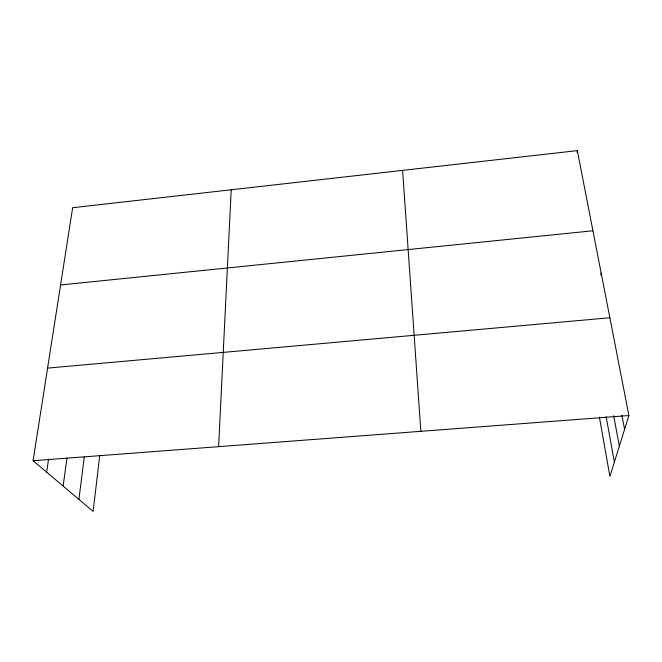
<?xml version="1.0" encoding="UTF-8"?>
<svg xmlns="http://www.w3.org/2000/svg" width="662" height="662" viewBox="0 0 662 662"><rect width="100%" height="100%" fill="white"/><g stroke="black" fill="none" stroke-linecap="round" stroke-linejoin="round"><path stroke-width="0.99" d="M218.617 446.66L231.212 189.779M99.747 455.382L93.143 511.378L33.1 460.735L72.654 207.711L577.33 150.622L628.9 415.537L609.901 476.408L599.416 417.11M577.09 152.616L577.33 150.622M78.902 499.371L84.347 456.457M63.138 486.073L66.986 457.938M46.646 472.163L48.583 459.006M600.79 275.028L601.162 273.042M60.581 284.958L592.937 230.773M47.581 368.122L609.868 317.768M33.1 460.735L628.9 415.537M621.899 415.331L624.58 429.39M613.682 415.686L619.342 446.163M606.16 416.77L614.369 462.101M402.604 170.391L420.858 431.318"/></g></svg>
